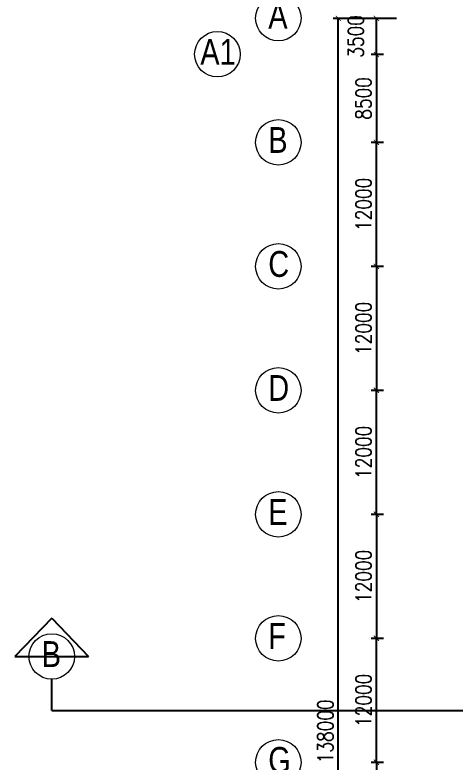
# Model space of a CAD drawing. Header units: inches. Extents: x 30871 to 1364211, y -265788 to 330728.
# Drawn here: x 107507 to 150058, y 162707 to 235010 of the extents above; entities that cross this region are included whole.
import ezdxf

# ---------------------------------------------------------------- set-up
doc = ezdxf.new("R2010")
doc.units = ezdxf.units.IN
doc.header["$MEASUREMENT"] = 0
doc.linetypes.add('CENTER', pattern=[2, 1.25, -0.25, 0.25, -0.25])
doc.layers.add('A-_ANOT----_T-', color=7, linetype='Continuous', lineweight=0)
doc.layers.add('A-_ANOTDIME_E-', color=20, linetype='Continuous')
doc.layers.add('A-_ANOTGRID----_', color=8, linetype='CENTER')
doc.styles.add('MINR_500', font='arial.ttf', dxfattribs={"width": 0.8, "height": 1250})
doc.styles.add('Simplex_0', font='simplex.shx', dxfattribs={"width": 0.8})
doc.dimstyles.new('DIM 200', dxfattribs={"dimscale": 50, "dimtxt": 30, "dimasz": 10, "dimexe": 10, "dimexo": 1, "dimgap": 10, "dimtad": 1, "dimdec": 0, "dimdsep": 46, "dimtxsty": 'Simplex_0', "dimblk": 'ARCHTICK', "dimcen": 2.5, "dimclrd": 256, "dimclre": 256, "dimclrt": 256, "dimazin": 3, "dimtfac": 1, "dimtdec": 0, "dimtmove": 2, "dimatfit": 3, "dimldrblk": 'TerminatorOpen', "dimfxl": 1, "dimlwd": -1, "dimlwe": -1, "dimarcsym": 0})

# ---------------------------------------------------------------- blocks, each defined once
blk = doc.blocks.new('_ARCHTICK')
at = {"color": 0, "linetype": 'ByBlock', "const_width": 0.15}
blk.add_lwpolyline([(-0.5, -0.5), (0.5, 0.5)], dxfattribs=at)
blk = doc.blocks.new('*D313')
at = {"layer": 'A-_ANOTDIME_E-', "transparency": 16777216}
for p, q in [((143140, 162679), (141961, 162679)), ((142461, 162679), (142461, 150679)), ((143140, 150679), (141961, 150679))]:
    blk.add_line(p, q, dxfattribs=at)
at = {"layer": 'Defpoints', "color": 0, "transparency": 16777216}
for p in [(143190, 162679, 0), (142461, 150679), (143190, 150679, 0)]:
    blk.add_point(p, dxfattribs=at)
at = {"layer": 'A-_ANOTDIME_E-', "transparency": 16777216, "xscale": 500, "yscale": 500, "zscale": 500}
for p, rotation in [((142461, 162679), 90), ((142461, 150679), 270)]:
    blk.add_blockref('_ARCHTICK', p, dxfattribs=dict(at, rotation=rotation))
at = {"layer": 'A-_ANOTDIME_E-', "transparency": 16777216, "insert": (141211, 156679), "char_height": 1500, "attachment_point": 5, "rotation": 90, "style": 'Simplex_0'}
blk.add_mtext('12000', dxfattribs=at)
blk = doc.blocks.new('TerminatorOpen')
at = {"color": 0, "linetype": 'ByBlock', "lineweight": -2}
for q in [(-1, 0.5), (-1, 0), (-1, -0.5)]:
    blk.add_line((0, 0), q, dxfattribs=at)
blk = doc.blocks.new('*D314')
at = {"layer": 'A-_ANOTDIME_E-', "transparency": 16777216}
for p, q in [((143140, 174679), (141961, 174679)), ((142461, 162679), (142461, 174679)), ((143140, 162679), (141961, 162679))]:
    blk.add_line(p, q, dxfattribs=at)
at = {"layer": 'Defpoints', "color": 0, "transparency": 16777216}
for p in [(142461, 174679), (143190, 174679, 0), (143190, 162679, 0)]:
    blk.add_point(p, dxfattribs=at)
at = {"layer": 'A-_ANOTDIME_E-', "transparency": 16777216, "xscale": 500, "yscale": 500, "zscale": 500}
for p, rotation in [((142461, 174679), 90), ((142461, 162679), 270)]:
    blk.add_blockref('_ARCHTICK', p, dxfattribs=dict(at, rotation=rotation))
at = {"layer": 'A-_ANOTDIME_E-', "transparency": 16777216, "insert": (141211, 168679), "char_height": 1500, "attachment_point": 5, "rotation": 90, "style": 'Simplex_0'}
blk.add_mtext('12000', dxfattribs=at)
blk = doc.blocks.new('*D315')
at = {"layer": 'A-_ANOTDIME_E-', "transparency": 16777216}
for p, q in [((143140, 186679), (141961, 186679)), ((142461, 186679), (142461, 174679)), ((143140, 174679), (141961, 174679))]:
    blk.add_line(p, q, dxfattribs=at)
at = {"layer": 'Defpoints', "color": 0, "transparency": 16777216}
for p in [(143190, 186679, 0), (142461, 174679), (143190, 174679, 0)]:
    blk.add_point(p, dxfattribs=at)
at = {"layer": 'A-_ANOTDIME_E-', "transparency": 16777216, "xscale": 500, "yscale": 500, "zscale": 500}
for p, rotation in [((142461, 186679), 90), ((142461, 174679), 270)]:
    blk.add_blockref('_ARCHTICK', p, dxfattribs=dict(at, rotation=rotation))
at = {"layer": 'A-_ANOTDIME_E-', "transparency": 16777216, "insert": (141211, 180679), "char_height": 1500, "attachment_point": 5, "rotation": 90, "style": 'Simplex_0'}
blk.add_mtext('12000', dxfattribs=at)
blk = doc.blocks.new('*D316')
at = {"layer": 'A-_ANOTDIME_E-', "transparency": 16777216}
for p, q in [((143140, 198679), (141961, 198679)), ((142461, 186679), (142461, 198679)), ((143140, 186679), (141961, 186679))]:
    blk.add_line(p, q, dxfattribs=at)
at = {"layer": 'Defpoints', "color": 0, "transparency": 16777216}
for p in [(142461, 198679), (143190, 198679, 0), (143190, 186679, 0)]:
    blk.add_point(p, dxfattribs=at)
at = {"layer": 'A-_ANOTDIME_E-', "transparency": 16777216, "xscale": 500, "yscale": 500, "zscale": 500}
for p, rotation in [((142461, 198679), 90), ((142461, 186679), 270)]:
    blk.add_blockref('_ARCHTICK', p, dxfattribs=dict(at, rotation=rotation))
at = {"layer": 'A-_ANOTDIME_E-', "transparency": 16777216, "insert": (141211, 192679), "char_height": 1500, "attachment_point": 5, "rotation": 90, "style": 'Simplex_0'}
blk.add_mtext('12000', dxfattribs=at)
blk = doc.blocks.new('*D317')
at = {"layer": 'A-_ANOTDIME_E-', "transparency": 16777216}
for p, q in [((143140, 210679), (141961, 210679)), ((142461, 210679), (142461, 198679)), ((143140, 198679), (141961, 198679))]:
    blk.add_line(p, q, dxfattribs=at)
at = {"layer": 'Defpoints', "color": 0, "transparency": 16777216}
for p in [(143190, 210679, 0), (142461, 198679), (143190, 198679, 0)]:
    blk.add_point(p, dxfattribs=at)
at = {"layer": 'A-_ANOTDIME_E-', "transparency": 16777216, "xscale": 500, "yscale": 500, "zscale": 500}
for p, rotation in [((142461, 210679), 90), ((142461, 198679), 270)]:
    blk.add_blockref('_ARCHTICK', p, dxfattribs=dict(at, rotation=rotation))
at = {"layer": 'A-_ANOTDIME_E-', "transparency": 16777216, "insert": (141211, 204679), "char_height": 1500, "attachment_point": 5, "rotation": 90, "style": 'Simplex_0'}
blk.add_mtext('12000', dxfattribs=at)
blk = doc.blocks.new('*D318')
at = {"layer": 'A-_ANOTDIME_E-', "transparency": 16777216}
for p, q in [((143140, 222679), (141961, 222679)), ((142461, 210679), (142461, 222679)), ((143140, 210679), (141961, 210679))]:
    blk.add_line(p, q, dxfattribs=at)
at = {"layer": 'Defpoints', "color": 0, "transparency": 16777216}
for p in [(142461, 222679), (143190, 222679, 0), (143190, 210679, 0)]:
    blk.add_point(p, dxfattribs=at)
at = {"layer": 'A-_ANOTDIME_E-', "transparency": 16777216, "xscale": 500, "yscale": 500, "zscale": 500}
for p, rotation in [((142461, 222679), 90), ((142461, 210679), 270)]:
    blk.add_blockref('_ARCHTICK', p, dxfattribs=dict(at, rotation=rotation))
at = {"layer": 'A-_ANOTDIME_E-', "transparency": 16777216, "insert": (141211, 216679), "char_height": 1500, "attachment_point": 5, "rotation": 90, "style": 'Simplex_0'}
blk.add_mtext('12000', dxfattribs=at)
blk = doc.blocks.new('*D319')
at = {"layer": 'A-_ANOTDIME_E-', "transparency": 16777216}
for p, q in [((143140, 231179), (141961, 231179)), ((142461, 231179), (142461, 222679)), ((143140, 222679), (141961, 222679))]:
    blk.add_line(p, q, dxfattribs=at)
at = {"layer": 'Defpoints', "color": 0, "transparency": 16777216}
for p in [(143190, 231179, 0), (142461, 222679), (143190, 222679, 0)]:
    blk.add_point(p, dxfattribs=at)
at = {"layer": 'A-_ANOTDIME_E-', "transparency": 16777216, "xscale": 500, "yscale": 500, "zscale": 500}
for p, rotation in [((142461, 231179), 90), ((142461, 222679), 270)]:
    blk.add_blockref('_ARCHTICK', p, dxfattribs=dict(at, rotation=rotation))
at = {"layer": 'A-_ANOTDIME_E-', "transparency": 16777216, "insert": (141211, 226929), "char_height": 1500, "attachment_point": 5, "rotation": 90, "style": 'Simplex_0'}
blk.add_mtext('8500', dxfattribs=at)
blk = doc.blocks.new('*D320')
at = {"layer": 'A-_ANOTDIME_E-', "transparency": 16777216}
for p, q in [((144412, 234679), (138272, 234679)), ((138772, 96679), (138772, 234679)), ((144412, 96679), (138272, 96679))]:
    blk.add_line(p, q, dxfattribs=at)
at = {"layer": 'Defpoints', "color": 0, "transparency": 16777216}
for p in [(138772, 234679), (144462, 234679, 0), (144462, 96679, 0)]:
    blk.add_point(p, dxfattribs=at)
at = {"layer": 'A-_ANOTDIME_E-', "transparency": 16777216, "xscale": 500, "yscale": 500, "zscale": 500}
for p, rotation in [((138772, 234679), 90), ((138772, 96679), 270)]:
    blk.add_blockref('_ARCHTICK', p, dxfattribs=dict(at, rotation=rotation))
at = {"layer": 'A-_ANOTDIME_E-', "transparency": 16777216, "insert": (137522, 165679), "char_height": 1500, "attachment_point": 5, "rotation": 90, "style": 'Simplex_0'}
blk.add_mtext('138000', dxfattribs=at)
blk = doc.blocks.new('GRIDAT')
at = {"layer": 'A-_ANOT----_T-'}
blk.add_circle((37968, 955710), 2200, dxfattribs=at)
at = {"layer": 'A-_ANOT----_T-', "style": 'MINR_500', "width": 0.8}
blk.add_attdef('1', (37060, 954665), '', height=2500, dxfattribs=at)
blk = doc.blocks.new('*D328')
at = {"layer": 'A-_ANOTDIME_E-', "transparency": 16777216}
for p, q in [((143140, 234679), (141961, 234679)), ((142461, 231179), (142461, 234679)), ((143140, 231179), (141961, 231179))]:
    blk.add_line(p, q, dxfattribs=at)
at = {"layer": 'Defpoints', "color": 0, "transparency": 16777216}
for p in [(142461, 234679), (143190, 234679, 0), (143190, 231179, 0)]:
    blk.add_point(p, dxfattribs=at)
at = {"layer": 'A-_ANOTDIME_E-', "transparency": 16777216, "xscale": 500, "yscale": 500, "zscale": 500}
for p, rotation in [((142461, 234679), 90), ((142461, 231179), 270)]:
    blk.add_blockref('_ARCHTICK', p, dxfattribs=dict(at, rotation=rotation))
at = {"layer": 'A-_ANOTDIME_E-', "transparency": 16777216, "insert": (140461, 232929), "char_height": 1500, "attachment_point": 5, "rotation": 90, "style": 'Simplex_0'}
blk.add_mtext('3500', dxfattribs=at)

msp = doc.modelspace()

# ---------------------------------------------------------------- linework, layer by layer
for p, q in [((111064.754, 176644.394), (107507.102, 172924.503)), ((111064.754, 176644.394), (114622.405, 172924.503)), ((107507.253, 172924.661), (114622.254, 172924.661)), ((111064.754, 167680.657), (111064.754, 170724.661)), ((111064.754, 167680.657), (377609.158, 167680.657))]:
    msp.add_line(p, q)
at = {"layer": 'A-_ANOTGRID----_', "const_width": 0.1, "elevation": 0}
for points in [[(135174.227, 234679.161), (375172.579, 234679.161)], [(135174.227, 222679.161), (375172.579, 222679.161)], [(135174.227, 198679.161), (375172.579, 198679.161)], [(135174.227, 186679.161), (375172.579, 186679.161)], [(135174.227, 174679.161), (375172.579, 174679.161)]]:
    msp.add_lwpolyline(points, dxfattribs=at)
at = {"layer": 'A-_ANOTGRID----_', "const_width": 0.1}
msp.add_lwpolyline([(135174.227, 210679.161), (375172.579, 210679.161)], dxfattribs=at)

# ---------------------------------------------------------------- block references
at = {"layer": 'A-_ANOTGRID----_'}
ref = msp.add_blockref('GRIDAT', (95006.576, -721005.776, 0), dxfattribs=at)
ref.add_attrib('1', 'A', (132001.719, 233686.927, 0), dxfattribs={"layer": 'A-_ANOT----_T-', "height": 2500, "style": 'MINR_500', "width": 0.8})
ref = msp.add_blockref('GRIDAT', (89113.665, -724505.776, 0), dxfattribs=at)
ref.add_attrib('1', 'A1', (125429.569, 230186.927, 0), dxfattribs={"layer": 'A-_ANOT----_T-', "height": 2500, "style": 'MINR_500', "width": 0.8})
ref = msp.add_blockref('GRIDAT', (95005.25, -733030.845, 0), dxfattribs=at)
ref.add_attrib('1', 'B', (132000.392, 221661.858, 0), dxfattribs={"layer": 'A-_ANOT----_T-', "height": 2500, "style": 'MINR_500', "width": 0.8})
ref = msp.add_blockref('GRIDAT', (95005.25, -745030.845, 0), dxfattribs=at)
ref.add_attrib('1', 'C', (132000.392, 209661.858, 0), dxfattribs={"layer": 'A-_ANOT----_T-', "height": 2500, "style": 'MINR_500', "width": 0.8})
ref = msp.add_blockref('GRIDAT', (95005.25, -757030.845), dxfattribs=at)
ref.add_attrib('1', 'D', (132000.392, 197661.858), dxfattribs={"layer": 'A-_ANOT----_T-', "height": 2500, "style": 'MINR_500', "width": 0.8})
ref = msp.add_blockref('GRIDAT', (95005.25, -769030.845), dxfattribs=at)
ref.add_attrib('1', 'E', (132000.392, 185661.858), dxfattribs={"layer": 'A-_ANOT----_T-', "height": 2500, "style": 'MINR_500', "width": 0.8})
ref = msp.add_blockref('GRIDAT', (95005.25, -781030.845), dxfattribs=at)
ref.add_attrib('1', 'F', (132000.392, 173661.858), dxfattribs={"layer": 'A-_ANOT----_T-', "height": 2500, "style": 'MINR_500', "width": 0.8})
ref = msp.add_blockref('GRIDAT', (73096.656, -782785.345), dxfattribs=at)
ref.add_attrib('1', 'B', (110091.798, 171907.358), dxfattribs={"layer": 'A-_ANOT----_T-', "height": 2500, "style": 'MINR_500', "width": 0.8})
ref = msp.add_blockref('GRIDAT', (95005.25, -793030.845), dxfattribs=at)
ref.add_attrib('1', 'G', (132000.392, 161661.858), dxfattribs={"layer": 'A-_ANOT----_T-', "height": 2500, "style": 'MINR_500', "width": 0.8})

# ---------------------------------------------------------------- dimensions: what is measured, and where the dimension line sits
at = {"layer": 'A-_ANOTDIME_E-'}
for base, p1, p2, angle, picture, middle in [((142461.15, 234679.161), (143190.371, 231179.161, 0), (143190.371, 234679.161, 0), 90, '*D328', (140461.15, 232929.161)), ((138771.776, 234679.161), (144461.678, 96679.161, 0), (144461.678, 234679.161, 0), 90, '*D320', (137521.776, 165679.161)), ((142461.15, 222679.161), (143190.371, 231179.161, 0), (143190.371, 222679.161, 0), 270, '*D319', (141211.15, 226929.161)), ((142461.15, 222679.161), (143190.371, 210679.161, 0), (143190.371, 222679.161, 0), 90, '*D318', (141211.15, 216679.161)), ((142461.15, 198679.161), (143190.371, 210679.161, 0), (143190.371, 198679.161, 0), 270, '*D317', (141211.15, 204679.161)), ((142461.15, 198679.161), (143190.371, 186679.161, 0), (143190.371, 198679.161, 0), 90, '*D316', (141211.15, 192679.161)), ((142461.15, 174679.161), (143190.371, 186679.161, 0), (143190.371, 174679.161, 0), 270, '*D315', (141211.15, 180679.161)), ((142461.15, 174679.161), (143190.371, 162679.161, 0), (143190.371, 174679.161, 0), 90, '*D314', (141211.15, 168679.161)), ((142461.15, 150679.161), (143190.371, 162679.161, 0), (143190.371, 150679.161, 0), 270, '*D313', (141211.15, 156679.161))]:
    dim = msp.add_linear_dim(base=base, p1=p1, p2=p2, angle=angle, dimstyle='DIM 200', dxfattribs=at)
    dim.commit()
    dim.dimension.update_dxf_attribs({"geometry": picture, "text_midpoint": middle})

doc.saveas('drawing.dxf')
